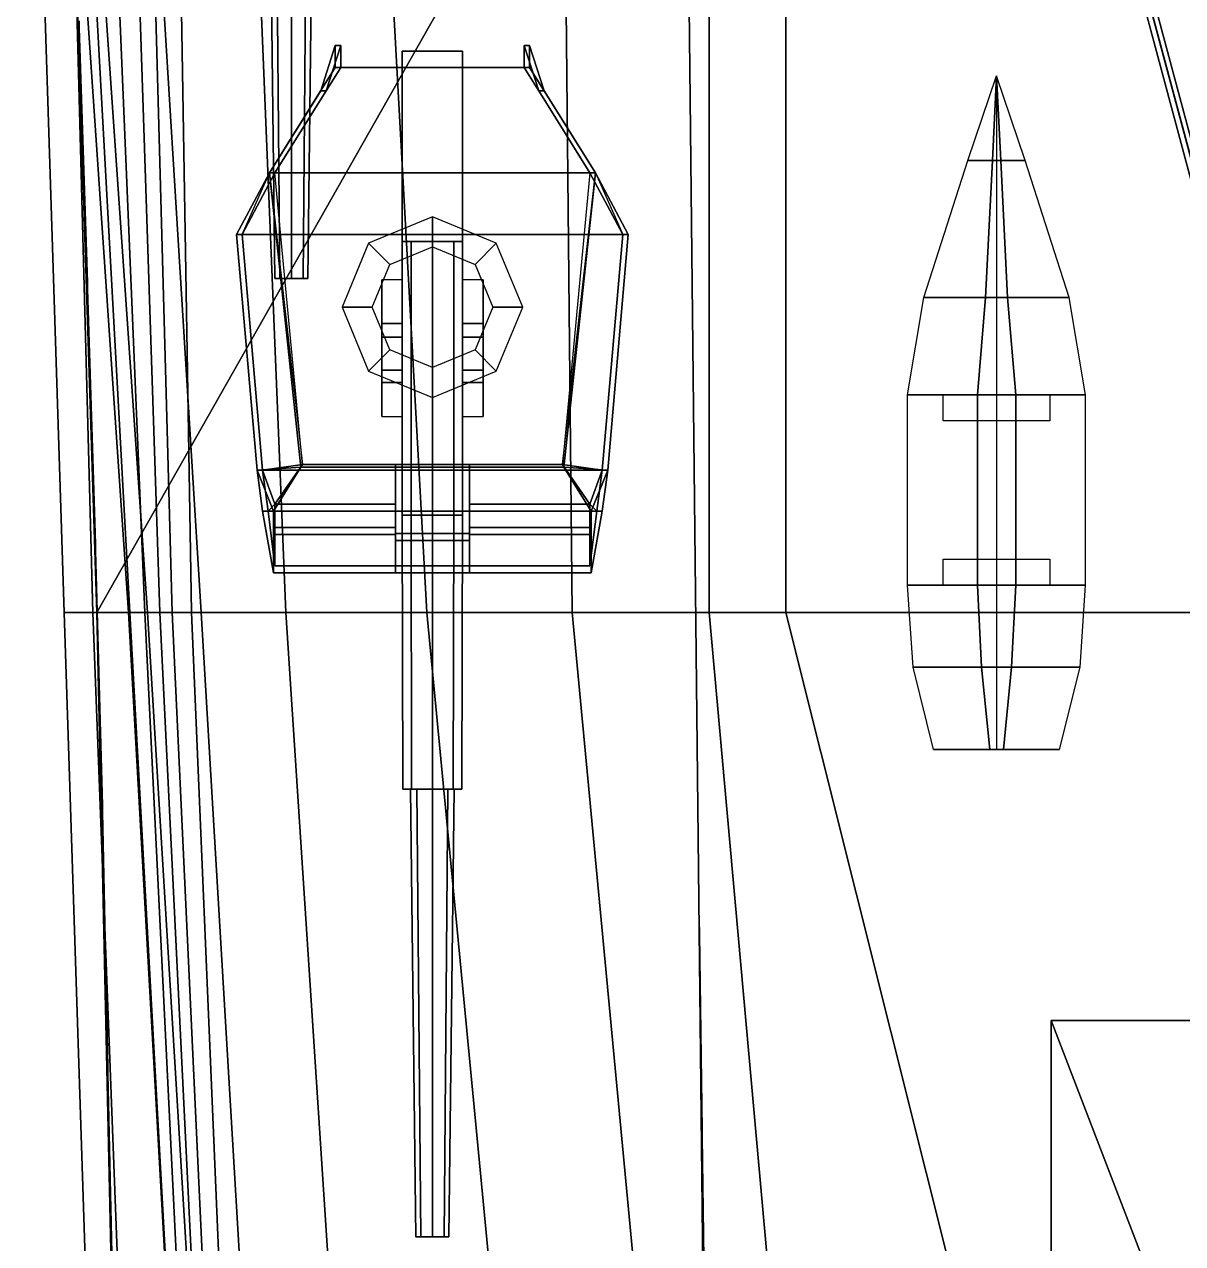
# Model space of a CAD drawing. Header units: millimetres. Extents: x -12 to 12, y -117 to 93.
# Drawn here: x -10.95 to -2.49, y -21.33 to -12.43 of the extents above; entities that cross this region are included whole.
import ezdxf

# ---------------------------------------------------------------- set-up
doc = ezdxf.new("R2010")
doc.units = ezdxf.units.MM
doc.header["$MEASUREMENT"] = 0
for name, color, linetype in [('barrel', 1, 'Continuous'), ('boats', 1, 'Continuous'), ('railings', 6, 'Continuous'), ('sleeve', 5, 'Continuous'), ('supersctucture', 3, 'Continuous'), ('turret', 2, 'Continuous')]:
    doc.layers.add(name, color=color, linetype=linetype)

msp = doc.modelspace()

# ---------------------------------------------------------------- linework, layer by layer
at = {"color": 2}
for points in [[(-5.5, -2.11, 28.78), (-5.46, -2.11, 28.74), (0, -22.46, 18.73), (-0.04, -22.47, 18.77)], [(-5.46, -2.11, 28.82), (-5.5, -2.11, 28.78), (-0.04, -22.47, 18.77), (0, -22.47, 18.81)], [(-5.46, -2.11, 28.74), (-5.42, -2.11, 28.78), (0.04, -22.47, 18.77), (0, -22.46, 18.73)], [(-5.42, -2.11, 28.78), (-5.46, -2.11, 28.82), (0, -22.47, 18.81), (0.04, -22.47, 18.77)]]:
    msp.add_3dface(points, dxfattribs=at)
for points in [[(-10.95, -7.65, 5.44), (-10.69, -7.65, 4.67), (-10.45, -16.72, 4.67), (-10.66, -16.72, 5.36)], [(-10.95, -7.65, 5.84), (-10.95, -7.65, 5.44), (-10.66, -16.72, 5.36), (-10.66, -16.72, 5.76)], [(-10.71, -7.65, 6.12), (-10.95, -7.65, 5.84), (-10.66, -16.72, 5.76), (-10.42, -16.72, 6.13)], [(-10.81, -7.65, -2.16), (-10.68, -7.65, -3.06), (-10.05, -16.72, -2.68), (-10.19, -16.72, -1.9)], [(-10.81, -7.65, -1.69), (-10.81, -7.65, -2.16), (-10.19, -16.72, -1.9), (-10.19, -16.72, -1.44)], [(-10.68, -7.65, -0.83), (-10.81, -7.65, -1.69), (-10.19, -16.72, -1.44), (-10.18, -16.72, -0.83)], [(-10.69, -7.65, 4.67), (-9.88, -7.65, 1.16), (-9.73, -16.72, 1.37), (-10.45, -16.72, 4.67)], [(-10.68, -7.65, -3.06), (-10.22, -7.65, -4.25), (-9.66, -16.72, -3.7), (-10.05, -16.72, -2.68)], [(-10.45, -7.65, -0.06), (-10.68, -7.65, -0.83), (-10.18, -16.72, -0.83), (-10.07, -16.72, -0.06)], [(-10.26, -7.65, 0.39), (-10.45, -7.65, -0.06), (-10.07, -16.72, -0.06), (-9.96, -16.72, 0.39)], [(-10.12, -7.65, 0.7), (-10.26, -7.65, 0.39), (-9.96, -16.72, 0.39), (-9.87, -16.72, 0.7)], [(-10.22, -7.65, -4.25), (-9.41, -7.65, -5.3), (-9.04, -16.72, -4.63), (-9.66, -16.72, -3.7)], [(-9.88, -7.65, 1.16), (-10.12, -7.65, 0.7), (-9.87, -16.72, 0.7), (-9.73, -16.72, 1.13)], [(-9.88, -7.65, 1.16), (-9.88, -7.65, 1.16), (-9.73, -16.72, 1.13), (-9.73, -16.72, 1.37)], [(-9.41, -7.65, -5.3), (-8.51, -7.65, -6.11), (-8.01, -16.72, -5.66), (-9.04, -16.72, -4.63)], [(-8.51, -7.65, -6.11), (-7.04, -7.65, -6.73), (-6.95, -16.72, -6.34), (-8.01, -16.72, -5.66)], [(-7.04, -7.65, -6.73), (-5.95, -7.65, -6.98), (-5.95, -16.72, -6.84), (-6.95, -16.72, -6.34)], [(-5.95, -7.65, -6.98), (-5.39, -7.65, -7.06), (-5.39, -16.72, -7.02), (-5.95, -16.72, -6.84)], [(0, -16.72, -7.11), (-5.39, -16.72, -7.02), (-5.39, -7.65, -7.06), (0, -7.65, -7.11)], [(-10.42, -16.72, 6.13), (-10.66, -16.72, 5.76), (-10.36, -25.93, 5.76), (-10.22, -25.93, 6.17)], [(-10.66, -16.72, 5.76), (-10.66, -16.72, 5.36), (-10.36, -25.93, 5.57), (-10.36, -25.93, 5.76)], [(-10.66, -16.72, 5.36), (-10.45, -16.72, 4.67), (-10.1, -25.93, 4.67), (-10.36, -25.93, 5.57)], [(-10.45, -16.72, 4.67), (-9.73, -16.72, 1.37), (-9.34, -25.93, 1.27), (-10.1, -25.93, 4.67)], [(-10.19, -16.72, -1.9), (-10.05, -16.72, -2.68), (-9.49, -25.93, -2.42), (-9.67, -25.93, -1.25)], [(-10.18, -16.72, -0.83), (-10.19, -16.72, -1.44), (-9.67, -25.93, -1.25), (-9.67, -25.93, -0.38)], [(-10.19, -16.72, -1.44), (-10.19, -16.72, -1.9), (-9.67, -25.93, -1.25)], [(-10.07, -16.72, -0.06), (-10.18, -16.72, -0.83), (-9.67, -25.93, -0.38), (-9.62, -25.93, -0.06)], [(-9.96, -16.72, 0.39), (-10.07, -16.72, -0.06), (-9.62, -25.93, -0.06), (-9.51, -25.93, 0.39)], [(-10.05, -16.72, -2.68), (-9.66, -16.72, -3.7), (-9.11, -25.93, -3.36), (-9.49, -25.93, -2.42)], [(-9.87, -16.72, 0.7), (-9.96, -16.72, 0.39), (-9.51, -25.93, 0.39), (-9.44, -25.93, 0.7)], [(-9.73, -16.72, 1.13), (-9.87, -16.72, 0.7), (-9.44, -25.93, 0.7), (-9.34, -25.93, 1.03)], [(-9.73, -16.72, 1.37), (-9.73, -16.72, 1.13), (-9.34, -25.93, 1.03), (-9.34, -25.93, 1.27)], [(-9.66, -16.72, -3.7), (-9.04, -16.72, -4.63), (-8.44, -25.93, -4.42), (-9.11, -25.93, -3.36)], [(-9.04, -16.72, -4.63), (-8.01, -16.72, -5.66), (-7.13, -25.93, -5.56), (-8.44, -25.93, -4.42)], [(-8.01, -16.72, -5.66), (-6.95, -16.72, -6.34), (-6.08, -25.93, -6.11), (-7.13, -25.93, -5.56)], [(-6.95, -16.72, -6.34), (-5.95, -16.72, -6.84), (-5.12, -25.93, -6.51), (-6.08, -25.93, -6.11)], [(-5.95, -16.72, -6.84), (-5.39, -16.72, -7.02), (-3.08, -25.93, -6.88), (-5.12, -25.93, -6.51)], [(0, -25.93, -7.11), (-3.08, -25.93, -6.88), (-5.39, -16.72, -7.02), (0, -16.72, -7.11)], [(-3.45, -19.7, 10.02), (-3.45, -19.7, 8.75), (-3.45, -25.75, 8.75), (-3.45, -25.75, 10.02)], [(3.45, -19.7, 10.02), (3.45, -19.7, 8.75), (-3.45, -19.7, 8.75), (-3.45, -19.7, 10.02)], [(1.91, -23.71, 10.02), (3.45, -19.7, 10.02), (-3.45, -19.7, 10.02), (-1.91, -23.71, 10.02)], [(-1.91, -23.71, 10.02), (-3.45, -19.7, 10.02), (-3.45, -25.75, 10.02), (-1.91, -25.75, 10.02)]]:
    msp.add_3dface(points)
at = {"layer": 'barrel'}
for points in [[(-9.12, -14.28, 8.11), (-9.0849, -14.28, 8.1949), (-9.1131, -11.01, 8.2231), (-9.16, -11.01, 8.11)], [(-9.0849, -14.28, 8.0251), (-9.12, -14.28, 8.11), (-9.16, -11.01, 8.11), (-9.1131, -11.01, 7.9969)], [(-9.0849, -14.28, 8.1949), (-9, -14.28, 8.23), (-9, -11.01, 8.27), (-9.1131, -11.01, 8.2231)], [(-9, -14.28, 7.99), (-9.0849, -14.28, 8.0251), (-9.1131, -11.01, 7.9969), (-9, -11.01, 7.95)], [(-9, -14.28, 8.23), (-8.9151, -14.28, 8.1949), (-8.8869, -11.01, 8.2231), (-9, -11.01, 8.27)], [(-8.9151, -14.28, 8.0251), (-9, -14.28, 7.99), (-9, -11.01, 7.95), (-8.8869, -11.01, 7.9969)], [(-8.9151, -14.28, 8.1949), (-8.88, -14.28, 8.11), (-8.84, -11.01, 8.11), (-8.8869, -11.01, 8.2231)], [(-8.88, -14.28, 8.11), (-8.9151, -14.28, 8.0251), (-8.8869, -11.01, 7.9969), (-8.84, -11.01, 8.11)], [(-8.19, -12.62, 8.38), (-8.19, -14.01, 8.38), (-7.75, -14.01, 8.38), (-7.75, -12.62, 8.38)], [(-8.19, -12.62, 7.83), (-8.19, -14.01, 7.83), (-8.19, -14.01, 8.38), (-8.19, -12.62, 8.38)], [(-7.75, -12.62, 7.83), (-7.75, -14.01, 7.83), (-8.19, -14.01, 7.83), (-8.19, -12.62, 7.83)], [(-7.75, -12.62, 8.38), (-7.75, -12.62, 7.83), (-8.19, -12.62, 7.83), (-8.19, -12.62, 8.38)], [(-7.75, -14.01, 8.38), (-7.75, -14.01, 7.83), (-7.75, -12.62, 7.83), (-7.75, -12.62, 8.38)], [(-8.19, -14.01, 8.38), (-8.19, -14.01, 7.83), (-7.75, -14.01, 7.83), (-7.75, -14.01, 8.38)], [(-9.0849, -14.28, 8.0251), (-8.88, -14.28, 8.11), (-8.9151, -14.28, 8.1949), (-9.12, -14.28, 8.11)], [(-9.12, -14.28, 8.11), (-8.9151, -14.28, 8.1949), (-9, -14.28, 8.23), (-9.0849, -14.28, 8.1949)], [(-9, -14.28, 7.99), (-8.9151, -14.28, 8.0251), (-8.88, -14.28, 8.11), (-9.0849, -14.28, 8.0251)], [(-8.0549, -21.28, 8.0251), (-8.09, -21.28, 8.11), (-8.13, -18.01, 8.11), (-8.0831, -18.01, 7.9969)], [(-8.09, -21.28, 8.11), (-8.0549, -21.28, 8.1949), (-8.0831, -18.01, 8.2231), (-8.13, -18.01, 8.11)], [(-7.97, -21.28, 7.99), (-8.0549, -21.28, 8.0251), (-8.0831, -18.01, 7.9969), (-7.97, -18.01, 7.95)], [(-8.0549, -21.28, 8.1949), (-7.97, -21.28, 8.23), (-7.97, -18.01, 8.27), (-8.0831, -18.01, 8.2231)], [(-7.8851, -21.28, 8.0251), (-7.97, -21.28, 7.99), (-7.97, -18.01, 7.95), (-7.8569, -18.01, 7.9969)], [(-7.97, -21.28, 8.23), (-7.8851, -21.28, 8.1949), (-7.8569, -18.01, 8.2231), (-7.97, -18.01, 8.27)], [(-7.85, -21.28, 8.11), (-7.8851, -21.28, 8.0251), (-7.8569, -18.01, 7.9969), (-7.81, -18.01, 8.11)], [(-7.8851, -21.28, 8.1949), (-7.85, -21.28, 8.11), (-7.81, -18.01, 8.11), (-7.8569, -18.01, 8.2231)], [(-8.09, -21.28, 8.11), (-7.8851, -21.28, 8.1949), (-7.97, -21.28, 8.23), (-8.0549, -21.28, 8.1949)], [(-8.0549, -21.28, 8.0251), (-7.85, -21.28, 8.11), (-7.8851, -21.28, 8.1949), (-8.09, -21.28, 8.11)], [(-7.97, -21.28, 7.99), (-7.8851, -21.28, 8.0251), (-7.85, -21.28, 8.11), (-8.0549, -21.28, 8.0251)]]:
    msp.add_3dface(points, dxfattribs=at)
at = {"layer": 'boats'}
for points in [[(-4.06, -13.42, 9.52), (-3.85, -12.8, 9.52), (-3.85, -12.8, 9.36), (-3.88, -13.42, 8.86)], [(-3.88, -13.42, 8.86), (-3.85, -12.8, 9.36), (-3.85, -12.8, 9.36), (-3.85, -13.42, 8.86)], [(-3.82, -13.42, 8.86), (-3.85, -12.8, 9.36), (-3.85, -12.8, 9.36), (-3.85, -13.42, 8.86)], [(-3.64, -13.42, 9.52), (-3.85, -12.8, 9.52), (-3.85, -12.8, 9.36), (-3.82, -13.42, 8.86)], [(-4.38, -14.42, 9.52), (-4.06, -13.42, 9.52), (-3.88, -13.42, 8.86), (-3.93, -14.42, 8.75)], [(-3.93, -14.42, 8.75), (-3.88, -13.42, 8.86), (-3.85, -13.42, 8.86), (-3.85, -14.42, 8.75)], [(-3.77, -14.42, 8.75), (-3.82, -13.42, 8.86), (-3.85, -13.42, 8.86), (-3.85, -14.42, 8.75)], [(-3.32, -14.42, 9.52), (-3.64, -13.42, 9.52), (-3.82, -13.42, 8.86), (-3.77, -14.42, 8.75)], [(-4.5, -15.13, 9.52), (-4.38, -14.42, 9.52), (-3.93, -14.42, 8.75), (-3.99, -15.13, 8.75)], [(-3.99, -15.13, 8.75), (-3.93, -14.42, 8.75), (-3.85, -14.42, 8.75), (-3.85, -15.13, 8.75)], [(-3.71, -15.13, 8.75), (-3.77, -14.42, 8.75), (-3.85, -14.42, 8.75), (-3.85, -15.13, 8.75)], [(-3.2, -15.13, 9.52), (-3.32, -14.42, 9.52), (-3.77, -14.42, 8.75), (-3.71, -15.13, 8.75)], [(-4.5, -16.52, 9.52), (-4.5, -15.13, 9.52), (-3.99, -15.13, 8.75), (-3.99, -16.52, 8.75)], [(-4.24, -15.32, 9.14), (-4.24, -15.13, 9.14), (-3.46, -15.13, 9.14), (-3.46, -15.32, 9.14)], [(-3.99, -16.52, 8.75), (-3.99, -15.13, 8.75), (-3.85, -15.13, 8.75), (-3.85, -16.52, 8.75)], [(-3.71, -16.52, 8.75), (-3.71, -15.13, 8.75), (-3.85, -15.13, 8.75), (-3.85, -16.52, 8.75)], [(-3.2, -16.52, 9.52), (-3.2, -15.13, 9.52), (-3.71, -15.13, 8.75), (-3.71, -16.52, 8.75)], [(-4.24, -16.52, 9.14), (-4.24, -16.33, 9.14), (-3.46, -16.33, 9.14), (-3.46, -16.52, 9.14)], [(-4.46, -17.12, 9.52), (-4.5, -16.52, 9.52), (-3.99, -16.52, 8.75), (-3.96, -17.12, 8.85)], [(-3.96, -17.12, 8.85), (-3.99, -16.52, 8.75), (-3.85, -16.52, 8.75), (-3.85, -17.12, 8.85)], [(-3.74, -17.12, 8.85), (-3.71, -16.52, 8.75), (-3.85, -16.52, 8.75), (-3.85, -17.12, 8.85)], [(-3.24, -17.12, 9.52), (-3.2, -16.52, 9.52), (-3.71, -16.52, 8.75), (-3.74, -17.12, 8.85)], [(-4.31, -17.72, 9.52), (-4.46, -17.12, 9.52), (-3.96, -17.12, 8.85), (-3.9, -17.72, 9.19)], [(-3.9, -17.72, 9.19), (-3.96, -17.12, 8.85), (-3.85, -17.12, 8.85), (-3.85, -17.72, 9.19)], [(-3.8, -17.72, 9.19), (-3.74, -17.12, 8.85), (-3.85, -17.12, 8.85), (-3.85, -17.72, 9.19)], [(-3.39, -17.72, 9.52), (-3.24, -17.12, 9.52), (-3.74, -17.12, 8.85), (-3.8, -17.72, 9.19)], [(-3.85, -17.72, 9.52), (-4.31, -17.72, 9.52), (-3.9, -17.72, 9.19), (-3.85, -17.72, 9.19)], [(-3.85, -17.72, 9.52), (-3.39, -17.72, 9.52), (-3.8, -17.72, 9.19), (-3.85, -17.72, 9.19)]]:
    msp.add_3dface(points, dxfattribs=at)
at = {"layer": 'railings'}
for points in [[(-10.55, -12.45, 7.3), (-10.55, -12.4, 7.3), (-10.55, -12.4, 6.12), (-10.55, -12.45, 6.12)], [(-10.55, -12.45, 6.12), (-10.55, -12.4, 6.12), (-10.55, -12.4, 7.3), (-10.55, -12.45, 7.3)], [(-10.49, -14.31, 7.25), (-10.49, -14.31, 7.3), (-10.55, -12.45, 7.3), (-10.55, -12.45, 7.25)], [(-10.55, -12.45, 7.25), (-10.55, -12.45, 7.3), (-10.49, -14.31, 7.3), (-10.49, -14.31, 7.25)], [(-10.55, -12.45, 6.73), (-10.55, -12.45, 6.78), (-10.49, -14.31, 6.78), (-10.49, -14.31, 6.73)], [(-10.49, -14.31, 6.73), (-10.49, -14.31, 6.78), (-10.55, -12.45, 6.78), (-10.55, -12.45, 6.73)], [(-10.49, -14.36, 7.3), (-10.49, -14.31, 7.3), (-10.49, -14.31, 6.12), (-10.49, -14.36, 6.12)], [(-10.49, -14.36, 6.12), (-10.49, -14.31, 6.12), (-10.49, -14.31, 7.3), (-10.49, -14.36, 7.3)], [(-10.43, -16.22, 7.26), (-10.43, -16.22, 7.31), (-10.49, -14.36, 7.3), (-10.49, -14.36, 7.25)], [(-10.49, -14.36, 7.25), (-10.49, -14.36, 7.3), (-10.43, -16.22, 7.31), (-10.43, -16.22, 7.26)], [(-10.49, -14.36, 6.73), (-10.49, -14.36, 6.78), (-10.43, -16.22, 6.79), (-10.43, -16.22, 6.74)], [(-10.43, -16.22, 6.74), (-10.43, -16.22, 6.79), (-10.49, -14.36, 6.78), (-10.49, -14.36, 6.73)], [(-10.43, -16.27, 6.13), (-10.43, -16.22, 6.13), (-10.43, -16.22, 7.31), (-10.43, -16.27, 7.31)], [(-10.43, -16.27, 7.31), (-10.43, -16.22, 7.31), (-10.43, -16.22, 6.13), (-10.43, -16.27, 6.13)], [(-10.43, -16.27, 7.26), (-10.43, -16.27, 7.31), (-10.38, -18.13, 7.31), (-10.38, -18.13, 7.26)], [(-10.38, -18.13, 7.26), (-10.38, -18.13, 7.31), (-10.43, -16.27, 7.31), (-10.43, -16.27, 7.26)], [(-10.38, -18.13, 6.74), (-10.38, -18.13, 6.79), (-10.43, -16.27, 6.79), (-10.43, -16.27, 6.74)], [(-10.43, -16.27, 6.74), (-10.43, -16.27, 6.79), (-10.38, -18.13, 6.79), (-10.38, -18.13, 6.74)], [(-10.38, -18.18, 6.13), (-10.38, -18.13, 6.13), (-10.38, -18.13, 7.31), (-10.38, -18.18, 7.31)], [(-10.38, -18.18, 7.31), (-10.38, -18.13, 7.31), (-10.38, -18.13, 6.13), (-10.38, -18.18, 6.13)], [(-10.38, -18.18, 7.26), (-10.38, -18.18, 7.31), (-10.34, -20.04, 7.32), (-10.34, -20.04, 7.27)], [(-10.34, -20.04, 7.27), (-10.34, -20.04, 7.32), (-10.38, -18.18, 7.31), (-10.38, -18.18, 7.26)], [(-10.34, -20.04, 6.75), (-10.34, -20.04, 6.8), (-10.38, -18.18, 6.79), (-10.38, -18.18, 6.74)], [(-10.38, -18.18, 6.74), (-10.38, -18.18, 6.79), (-10.34, -20.04, 6.8), (-10.34, -20.04, 6.75)], [(-6.02, -19.07, 8.75), (-6.02, -19.02, 8.75), (-6.02, -19.02, 9.84), (-6.02, -19.07, 9.84)], [(-6.02, -19.07, 9.84), (-6.02, -19.02, 9.84), (-6.02, -19.02, 8.75), (-6.02, -19.07, 8.75)], [(-6, -20.5, 9.79), (-6, -20.5, 9.84), (-6.02, -19.07, 9.84), (-6.02, -19.07, 9.79)], [(-6.02, -19.07, 9.79), (-6.02, -19.07, 9.84), (-6, -20.5, 9.84), (-6, -20.5, 9.79)], [(-6.02, -19.07, 9.27), (-6.02, -19.07, 9.32), (-6, -20.5, 9.32), (-6, -20.5, 9.27)], [(-6, -20.5, 9.27), (-6, -20.5, 9.32), (-6.02, -19.07, 9.32), (-6.02, -19.07, 9.27)], [(-10.34, -20.09, 6.14), (-10.34, -20.04, 6.14), (-10.34, -20.04, 7.32), (-10.34, -20.09, 7.32)], [(-10.34, -20.09, 7.32), (-10.34, -20.04, 7.32), (-10.34, -20.04, 6.14), (-10.34, -20.09, 6.14)], [(-10.34, -20.09, 7.27), (-10.34, -20.09, 7.32), (-10.3, -21.95, 7.33), (-10.3, -21.95, 7.28)], [(-10.3, -21.95, 7.28), (-10.3, -21.95, 7.33), (-10.34, -20.09, 7.32), (-10.34, -20.09, 7.27)], [(-10.3, -21.95, 6.76), (-10.3, -21.95, 6.81), (-10.34, -20.09, 6.8), (-10.34, -20.09, 6.75)], [(-10.34, -20.09, 6.75), (-10.34, -20.09, 6.8), (-10.3, -21.95, 6.81), (-10.3, -21.95, 6.76)], [(-6, -20.55, 9.84), (-6, -20.5, 9.84), (-6, -20.5, 8.75), (-6, -20.55, 8.75)], [(-6, -20.55, 8.75), (-6, -20.5, 8.75), (-6, -20.5, 9.84), (-6, -20.55, 9.84)], [(-6, -20.55, 9.79), (-6, -20.55, 9.84), (-5.98, -21.98, 9.84), (-5.98, -21.98, 9.79)], [(-5.98, -21.98, 9.79), (-5.98, -21.98, 9.84), (-6, -20.55, 9.84), (-6, -20.55, 9.79)], [(-5.98, -21.98, 9.27), (-5.98, -21.98, 9.32), (-6, -20.55, 9.32), (-6, -20.55, 9.27)], [(-6, -20.55, 9.27), (-6, -20.55, 9.32), (-5.98, -21.98, 9.32), (-5.98, -21.98, 9.27)]]:
    msp.add_3dface(points, dxfattribs=at)
at = {"layer": 'sleeve'}
for points in [[(-8.1256, -14.01, 8.2656), (-8.19, -14.01, 8.11), (-8.19, -16.01, 8.11), (-8.1256, -16.01, 8.2656)], [(-8.19, -14.01, 8.11), (-8.1256, -14.01, 7.9544), (-8.1256, -16.01, 7.9544), (-8.19, -16.01, 8.11)], [(-7.97, -14.01, 8.33), (-8.1256, -14.01, 8.2656), (-8.1256, -16.01, 8.2656), (-7.97, -16.01, 8.33)], [(-8.1256, -14.01, 7.9544), (-7.97, -14.01, 7.89), (-7.97, -16.01, 7.89), (-8.1256, -16.01, 7.9544)], [(-7.8144, -14.01, 8.2656), (-7.97, -14.01, 8.33), (-7.97, -16.01, 8.33), (-7.8144, -16.01, 8.2656)], [(-7.97, -14.01, 7.89), (-7.8144, -14.01, 7.9544), (-7.8144, -16.01, 7.9544), (-7.97, -16.01, 7.89)], [(-7.75, -14.01, 8.11), (-7.8144, -14.01, 8.2656), (-7.8144, -16.01, 8.2656), (-7.75, -16.01, 8.11)], [(-7.8144, -14.01, 7.9544), (-7.75, -14.01, 8.11), (-7.75, -16.01, 8.11), (-7.8144, -16.01, 7.9544)], [(-8.122, -18.01, 7.958), (-8.185, -18.01, 8.11), (-8.19, -16.01, 8.11), (-8.1256, -16.01, 7.9544)], [(-8.185, -18.01, 8.11), (-8.122, -18.01, 8.262), (-8.1256, -16.01, 8.2656), (-8.19, -16.01, 8.11)], [(-7.97, -18.01, 7.895), (-8.122, -18.01, 7.958), (-8.1256, -16.01, 7.9544), (-7.97, -16.01, 7.89)], [(-8.122, -18.01, 8.262), (-7.97, -18.01, 8.325), (-7.97, -16.01, 8.33), (-8.1256, -16.01, 8.2656)], [(-7.818, -18.01, 7.958), (-7.97, -18.01, 7.895), (-7.97, -16.01, 7.89), (-7.8144, -16.01, 7.9544)], [(-7.97, -18.01, 8.325), (-7.818, -18.01, 8.262), (-7.8144, -16.01, 8.2656), (-7.97, -16.01, 8.33)], [(-7.755, -18.01, 8.11), (-7.818, -18.01, 7.958), (-7.8144, -16.01, 7.9544), (-7.75, -16.01, 8.11)], [(-7.818, -18.01, 8.262), (-7.755, -18.01, 8.11), (-7.75, -16.01, 8.11), (-7.8144, -16.01, 8.2656)], [(-8.13, -18.01, 8.11), (-8.0831, -18.01, 8.2231), (-8.122, -18.01, 8.262), (-8.185, -18.01, 8.11)], [(-8.0831, -18.01, 7.9969), (-8.13, -18.01, 8.11), (-8.185, -18.01, 8.11), (-8.122, -18.01, 7.958)], [(-8.0831, -18.01, 8.2231), (-7.97, -18.01, 8.27), (-7.97, -18.01, 8.325), (-8.122, -18.01, 8.262)], [(-7.97, -18.01, 7.95), (-8.0831, -18.01, 7.9969), (-8.122, -18.01, 7.958), (-7.97, -18.01, 7.895)], [(-7.8569, -18.01, 7.9969), (-7.97, -18.01, 7.95), (-7.97, -18.01, 7.895), (-7.818, -18.01, 7.958)], [(-7.97, -18.01, 8.27), (-7.8569, -18.01, 8.2231), (-7.818, -18.01, 8.262), (-7.97, -18.01, 8.325)], [(-7.81, -18.01, 8.11), (-7.8569, -18.01, 7.9969), (-7.818, -18.01, 7.958), (-7.755, -18.01, 8.11)], [(-7.8569, -18.01, 8.2231), (-7.81, -18.01, 8.11), (-7.755, -18.01, 8.11), (-7.818, -18.01, 8.262)]]:
    msp.add_3dface(points, dxfattribs=at)
at = {"layer": 'supersctucture'}
for points in [[(-10.71, -7.65, 6.12), (-10.42, -16.72, 6.13), (-6.13, -9.15, 6.09), (-10.71, -7.65, 6.12)], [(-10.42, -16.72, 6.13), (-10.22, -25.93, 6.17), (-5.87, -32.98, 6.18), (-6.13, -9.15, 6.09)], [(-6.13, -9.15, 8.75), (-5.87, -32.98, 8.75), (5.87, -32.98, 8.75), (6.13, -9.15, 8.75)], [(-6.13, -9.15, 6.09), (-5.87, -32.98, 6.18), (-5.87, -32.98, 8.75), (-6.13, -9.15, 8.75)]]:
    msp.add_3dface(points, dxfattribs=at)
at = {"layer": 'turret'}
for points in [[(-8.746, -12.91, 8.53), (-8.786, -12.91, 8.53), (-8.68, -12.58, 8.7), (-8.64, -12.58, 8.7)], [(-8.68, -12.58, 8.7), (-8.786, -12.91, 8.53), (-8.786, -12.91, 9.0468), (-8.68, -12.74, 9.06)], [(-8.64, -12.74, 9.06), (-8.746, -12.91, 9.0468), (-8.746, -12.91, 8.53), (-8.64, -12.58, 8.7)], [(-8.64, -12.58, 8.7), (-8.68, -12.58, 8.7), (-8.68, -12.74, 9.06), (-8.64, -12.74, 9.06)], [(-7.26, -12.58, 8.7), (-7.3, -12.58, 8.7), (-7.3, -12.74, 9.06), (-7.26, -12.74, 9.06)], [(-7.154, -12.91, 8.53), (-7.194, -12.91, 8.53), (-7.3, -12.58, 8.7), (-7.26, -12.58, 8.7)], [(-7.3, -12.58, 8.7), (-7.194, -12.91, 8.53), (-7.194, -12.91, 9.0468), (-7.3, -12.74, 9.06)], [(-7.26, -12.74, 9.06), (-7.154, -12.91, 9.0468), (-7.154, -12.91, 8.53), (-7.26, -12.58, 8.7)], [(-8.68, -12.74, 9.1), (-9.16, -13.51, 9.04), (-6.78, -13.51, 9.04), (-7.26, -12.74, 9.1)], [(-7.26, -12.74, 6.31), (-6.78, -13.51, 6.31), (-9.16, -13.51, 6.31), (-8.68, -12.74, 6.31)], [(-8.68, -12.74, 6.36), (-9.16, -13.51, 6.36), (-6.78, -13.51, 6.36), (-7.26, -12.74, 6.36)], [(-9.16, -13.51, 9), (-9.16, -13.51, 9.04), (-8.68, -12.74, 9.1), (-8.68, -12.74, 9.06)], [(-8.68, -12.74, 6.31), (-9.16, -13.51, 6.31), (-9.16, -13.51, 6.36), (-8.68, -12.74, 6.36)], [(-7.3, -12.74, 9.06), (-6.8198, -13.51, 9), (-9.12, -13.51, 9), (-8.64, -12.74, 9.06)], [(-8.68, -12.74, 9.06), (-8.68, -12.74, 9.1), (-7.26, -12.74, 9.1), (-7.26, -12.74, 9.06)], [(-7.26, -12.74, 6.36), (-7.26, -12.74, 6.31), (-8.68, -12.74, 6.31), (-8.68, -12.74, 6.36)], [(-7.26, -12.74, 9.06), (-7.26, -12.74, 9.1), (-6.78, -13.51, 9.04), (-6.78, -13.51, 9)], [(-6.78, -13.51, 6.36), (-6.78, -13.51, 6.31), (-7.26, -12.74, 6.31), (-7.26, -12.74, 6.36)], [(-8.786, -12.91, 6.36), (-9.16, -13.51, 6.36), (-9.16, -13.51, 9), (-8.786, -12.91, 9.0468)], [(-8.746, -12.91, 9.0468), (-9.12, -13.51, 9), (-9.12, -13.51, 6.36), (-8.746, -12.91, 6.36)], [(-8.746, -12.91, 6.36), (-8.786, -12.91, 6.36), (-8.786, -12.91, 8.53), (-8.746, -12.91, 8.53)], [(-7.194, -12.91, 6.36), (-6.82, -13.51, 6.36), (-6.82, -13.51, 9), (-7.194, -12.91, 9.0468)], [(-7.154, -12.91, 6.36), (-7.194, -12.91, 6.36), (-7.194, -12.91, 8.53), (-7.154, -12.91, 8.53)], [(-7.154, -12.91, 9.0468), (-6.78, -13.51, 9), (-6.78, -13.51, 6.36), (-7.154, -12.91, 6.36)], [(-9.4, -13.96, 6.31), (-9.16, -13.51, 6.31), (-6.78, -13.51, 6.31), (-6.54, -13.96, 6.31)], [(-6.54, -13.96, 6.36), (-6.78, -13.51, 6.36), (-9.16, -13.51, 6.36), (-9.4, -13.96, 6.36)], [(-9.4, -13.96, 8.71), (-9.25, -15.68, 8.62), (-8.93, -15.66, 8.93), (-9.16, -13.51, 9.04)], [(-9.4, -13.96, 8.71), (-9.4, -13.96, 8.71), (-9.16, -13.51, 9.04), (-9.16, -13.51, 9)], [(-9.16, -13.51, 6.36), (-9.16, -13.51, 6.31), (-9.4, -13.96, 6.31), (-9.4, -13.96, 6.36)], [(-9.16, -13.51, 6.36), (-9.4, -13.96, 6.36), (-9.4, -13.96, 8.71), (-9.16, -13.51, 9)], [(-9.16, -13.51, 9), (-8.92, -15.64, 8.88), (-9.21, -15.68, 8.62), (-9.36, -13.96, 8.71)], [(-9.12, -13.51, 9), (-9.36, -13.96, 8.71), (-9.36, -13.96, 6.36), (-9.12, -13.51, 6.36)], [(-7.01, -15.66, 8.93), (-6.78, -13.51, 9.04), (-9.16, -13.51, 9.04), (-8.93, -15.66, 8.93)], [(-8.92, -15.64, 8.88), (-9.12, -13.51, 9), (-6.82, -13.51, 9), (-7.02, -15.64, 8.88)], [(-6.58, -13.96, 8.71), (-6.73, -15.68, 8.62), (-7.02, -15.64, 8.88), (-6.78, -13.51, 9)], [(-6.78, -13.51, 9.04), (-7.01, -15.66, 8.93), (-6.69, -15.68, 8.62), (-6.54, -13.96, 8.71)], [(-6.82, -13.51, 6.36), (-6.58, -13.96, 6.36), (-6.58, -13.96, 8.71), (-6.82, -13.51, 9)], [(-6.78, -13.51, 9), (-6.78, -13.51, 9.04), (-6.54, -13.96, 8.71)], [(-6.54, -13.96, 6.31), (-6.78, -13.51, 6.31), (-6.78, -13.51, 6.36), (-6.54, -13.96, 6.36)], [(-6.78, -13.51, 9), (-6.54, -13.96, 8.71), (-6.54, -13.96, 6.36), (-6.78, -13.51, 6.36)], [(-8.2811, -14.1789, 6.31), (-7.97, -14.05, 6.31), (-7.97, -13.83, 6.11), (-8.4367, -14.0233, 6.11)], [(-7.97, -14.05, 6.31), (-7.6589, -14.1789, 6.31), (-7.5033, -14.0233, 6.11), (-7.97, -13.83, 6.11)], [(-6.54, -13.96, 6.31), (-6.69, -15.68, 6.31), (-9.25, -15.68, 6.31), (-9.4, -13.96, 6.31)], [(-9.4, -13.96, 6.31), (-9.25, -15.68, 6.31), (-9.25, -15.68, 8.62), (-9.4, -13.96, 8.71)], [(-9.36, -13.96, 6.36), (-9.21, -15.68, 6.36), (-6.73, -15.68, 6.36), (-6.58, -13.96, 6.36)], [(-9.36, -13.96, 8.71), (-9.21, -15.68, 8.62), (-9.21, -15.68, 6.36), (-9.36, -13.96, 6.36)], [(-6.58, -13.96, 6.36), (-6.73, -15.68, 6.36), (-6.73, -15.68, 8.62), (-6.58, -13.96, 8.71)], [(-6.54, -13.96, 8.71), (-6.69, -15.68, 8.62), (-6.69, -15.68, 6.31), (-6.54, -13.96, 6.31)], [(-8.41, -14.49, 6.31), (-8.2811, -14.1789, 6.31), (-8.4367, -14.0233, 6.11), (-8.63, -14.49, 6.11)], [(-7.6589, -14.1789, 6.31), (-7.53, -14.49, 6.31), (-7.31, -14.49, 6.11), (-7.5033, -14.0233, 6.11)], [(-8.19, -14.61, 8.11), (-8.19, -14.29, 6.36), (-8.34, -14.29, 6.36), (-8.34, -14.61, 8.11)], [(-8.34, -14.29, 6.36), (-8.34, -15.29, 6.36), (-8.34, -15.04, 8.11), (-8.34, -14.61, 8.11)], [(-8.19, -15.04, 8.11), (-8.19, -15.29, 6.36), (-8.19, -14.29, 6.36), (-8.19, -14.61, 8.11)], [(-7.75, -14.29, 6.36), (-7.75, -15.29, 6.36), (-7.75, -15.04, 8.11), (-7.75, -14.61, 8.11)], [(-7.6, -14.61, 8.11), (-7.6, -14.29, 6.36), (-7.75, -14.29, 6.36), (-7.75, -14.61, 8.11)], [(-7.6, -15.04, 8.11), (-7.6, -15.29, 6.36), (-7.6, -14.29, 6.36), (-7.6, -14.61, 8.11)], [(-8.2811, -14.8011, 6.31), (-8.41, -14.49, 6.31), (-8.63, -14.49, 6.11), (-8.4367, -14.9567, 6.11)], [(-7.53, -14.49, 6.31), (-7.6589, -14.8011, 6.31), (-7.5033, -14.9567, 6.11), (-7.31, -14.49, 6.11)], [(-8.34, -14.61, 8.11), (-8.34, -14.71, 8.33), (-8.19, -14.71, 8.33), (-8.19, -14.61, 8.11)], [(-8.34, -14.95, 8.33), (-8.34, -14.71, 8.33), (-8.34, -14.61, 8.11), (-8.34, -15.04, 8.11)], [(-8.19, -14.61, 8.11), (-8.19, -14.71, 8.33), (-8.19, -14.95, 8.33), (-8.19, -15.04, 8.11)], [(-7.75, -14.61, 8.11), (-7.75, -14.71, 8.33), (-7.6, -14.71, 8.33), (-7.6, -14.61, 8.11)], [(-7.75, -14.95, 8.33), (-7.75, -14.71, 8.33), (-7.75, -14.61, 8.11), (-7.75, -15.04, 8.11)], [(-7.6, -14.61, 8.11), (-7.6, -14.71, 8.33), (-7.6, -14.95, 8.33), (-7.6, -15.04, 8.11)], [(-8.19, -14.95, 8.33), (-8.19, -14.71, 8.33), (-8.34, -14.71, 8.33), (-8.34, -14.95, 8.33)], [(-7.6, -14.95, 8.33), (-7.6, -14.71, 8.33), (-7.75, -14.71, 8.33), (-7.75, -14.95, 8.33)], [(-7.97, -14.93, 6.31), (-8.2811, -14.8011, 6.31), (-8.4367, -14.9567, 6.11), (-7.97, -15.15, 6.11)], [(-7.6589, -14.8011, 6.31), (-7.97, -14.93, 6.31), (-7.97, -15.15, 6.11), (-7.5033, -14.9567, 6.11)], [(-8.19, -15.04, 8.11), (-8.19, -14.95, 8.33), (-8.34, -14.95, 8.33), (-8.34, -15.04, 8.11)], [(-7.6, -15.04, 8.11), (-7.6, -14.95, 8.33), (-7.75, -14.95, 8.33), (-7.75, -15.04, 8.11)], [(-8.34, -15.04, 8.11), (-8.34, -15.29, 6.36), (-8.19, -15.29, 6.36), (-8.19, -15.04, 8.11)], [(-7.75, -15.04, 8.11), (-7.75, -15.29, 6.36), (-7.6, -15.29, 6.36), (-7.6, -15.04, 8.11)], [(-9.25, -15.68, 8.62), (-9.13, -15.98, 8.33), (-9.13, -15.98, 8.33), (-8.93, -15.66, 8.93)], [(-8.92, -15.64, 8.88), (-8.92, -15.64, 8.88), (-9.12, -15.93, 8.33), (-9.21, -15.68, 8.62)], [(-8.24, -15.98, 8.33), (-8.24, -15.66, 8.93), (-8.93, -15.66, 8.93), (-9.13, -15.98, 8.33)], [(-9.12, -15.93, 8.33), (-8.92, -15.64, 8.88), (-8.24, -15.64, 8.88), (-8.24, -15.93, 8.33)], [(-8.24, -15.98, 8.33), (-8.24, -15.93, 8.33), (-8.24, -15.64, 8.88), (-8.24, -15.66, 8.93)], [(-8.24, -15.66, 8.93), (-8.24, -15.64, 8.88), (-7.7, -15.64, 8.88), (-7.7, -15.66, 8.93)], [(-7.7, -15.93, 8.33), (-7.7, -15.64, 8.88), (-7.02, -15.64, 8.88), (-6.82, -15.93, 8.33)], [(-7.7, -15.66, 8.93), (-7.7, -15.64, 8.88), (-7.7, -15.93, 8.33), (-7.7, -15.98, 8.33)], [(-6.81, -15.98, 8.33), (-7.01, -15.66, 8.93), (-7.7, -15.66, 8.93), (-7.7, -15.98, 8.33)], [(-6.73, -15.68, 8.62), (-6.82, -15.93, 8.33), (-7.02, -15.64, 8.88)], [(-7.01, -15.66, 8.93), (-6.81, -15.98, 8.33), (-6.81, -15.98, 8.33), (-6.69, -15.68, 8.62)], [(-9.21, -15.98, 6.31), (-9.25, -15.68, 6.31), (-6.69, -15.68, 6.31), (-6.73, -15.98, 6.31)], [(-9.25, -15.68, 6.36), (-9.25, -15.68, 6.31), (-9.21, -15.98, 6.31), (-9.21, -15.98, 6.36)], [(-9.25, -15.68, 6.36), (-9.21, -15.98, 6.36), (-9.13, -15.98, 8.33), (-9.25, -15.68, 8.62)], [(-6.77, -15.98, 6.36), (-6.73, -15.68, 6.36), (-9.21, -15.68, 6.36), (-9.17, -15.98, 6.36)], [(-9.21, -15.68, 8.62), (-9.12, -15.93, 8.33), (-9.17, -15.98, 6.36), (-9.21, -15.68, 6.36)], [(-6.73, -15.68, 6.36), (-6.77, -15.98, 6.36), (-6.82, -15.93, 8.33), (-6.73, -15.68, 8.62)], [(-6.69, -15.68, 8.62), (-6.81, -15.98, 8.33), (-6.73, -15.98, 6.36), (-6.69, -15.68, 6.36)], [(-6.73, -15.98, 6.31), (-6.69, -15.68, 6.31), (-6.69, -15.68, 6.36), (-6.73, -15.98, 6.36)], [(-9.12, -15.93, 8.33), (-9.12, -16.1, 7.9), (-9.12, -16.38, 6.36), (-9.17, -15.98, 6.36)], [(-9.12, -16.1, 7.9), (-9.12, -15.93, 8.33), (-8.24, -15.93, 8.33), (-8.24, -16.1, 7.9)], [(-8.24, -16.15, 7.9), (-8.24, -16.1, 7.9), (-8.24, -15.93, 8.33), (-8.24, -15.98, 8.33)], [(-7.7, -16.1, 7.9), (-7.7, -15.93, 8.33), (-6.82, -15.93, 8.33), (-6.82, -16.1, 7.9)], [(-7.7, -15.98, 8.33), (-7.7, -15.93, 8.33), (-7.7, -16.1, 7.9), (-7.7, -16.15, 7.9)], [(-6.77, -15.98, 6.36), (-6.82, -16.38, 6.36), (-6.82, -16.1, 7.9), (-6.82, -15.93, 8.33)], [(-6.73, -15.98, 6.31), (-6.81, -16.43, 6.31), (-9.13, -16.43, 6.31), (-9.21, -15.98, 6.31)], [(-9.21, -15.98, 6.31), (-9.13, -16.43, 6.31), (-9.13, -16.43, 6.36), (-9.21, -15.98, 6.36)], [(-9.21, -15.98, 6.36), (-9.13, -16.43, 6.36), (-9.13, -16.15, 7.9), (-9.13, -15.98, 8.33)], [(-9.17, -15.98, 6.36), (-9.12, -16.38, 6.36), (-6.82, -16.38, 6.36), (-6.77, -15.98, 6.36)], [(-8.24, -16.15, 7.9), (-8.24, -15.98, 8.33), (-9.13, -15.98, 8.33), (-9.13, -16.15, 7.9)], [(-6.81, -16.15, 7.9), (-6.81, -15.98, 8.33), (-7.7, -15.98, 8.33), (-7.7, -16.15, 7.9)], [(-6.81, -16.43, 6.36), (-6.81, -16.43, 6.31), (-6.73, -15.98, 6.31), (-6.73, -15.98, 6.36)], [(-6.81, -15.98, 8.33), (-6.81, -16.15, 7.9), (-6.81, -16.43, 6.36), (-6.73, -15.98, 6.36)], [(-9.12, -16.38, 6.36), (-9.12, -16.1, 7.9), (-8.24, -16.1, 7.9), (-8.24, -16.38, 6.36)], [(-8.24, -16.1936, 7.66), (-8.24, -16.1436, 7.66), (-8.24, -16.1, 7.9), (-8.24, -16.15, 7.9)], [(-7.7, -16.38, 6.36), (-7.7, -16.1, 7.9), (-6.82, -16.1, 7.9), (-6.82, -16.38, 6.36)], [(-7.7, -16.15, 7.9), (-7.7, -16.1, 7.9), (-7.7, -16.1436, 7.66), (-7.7, -16.1936, 7.66)], [(-8.24, -16.43, 6.36), (-8.24, -16.15, 7.9), (-9.13, -16.15, 7.9), (-9.13, -16.43, 6.36)], [(-7.7, -16.1936, 7.66), (-7.7, -16.1436, 7.66), (-8.24, -16.1436, 7.66), (-8.24, -16.1936, 7.66)], [(-8.24, -16.38, 6.36), (-8.24, -16.1436, 7.66), (-7.7, -16.1436, 7.66), (-7.7, -16.38, 6.36)], [(-7.7, -16.43, 6.36), (-7.7, -16.1936, 7.66), (-8.24, -16.1936, 7.66), (-8.24, -16.43, 6.36)], [(-6.81, -16.43, 6.36), (-6.81, -16.15, 7.9), (-7.7, -16.15, 7.9), (-7.7, -16.43, 6.36)], [(-9.13, -16.43, 6.36), (-9.13, -16.43, 6.31), (-6.81, -16.43, 6.31), (-6.81, -16.43, 6.36)]]:
    msp.add_3dface(points, dxfattribs=at)

doc.saveas('drawing.dxf')
